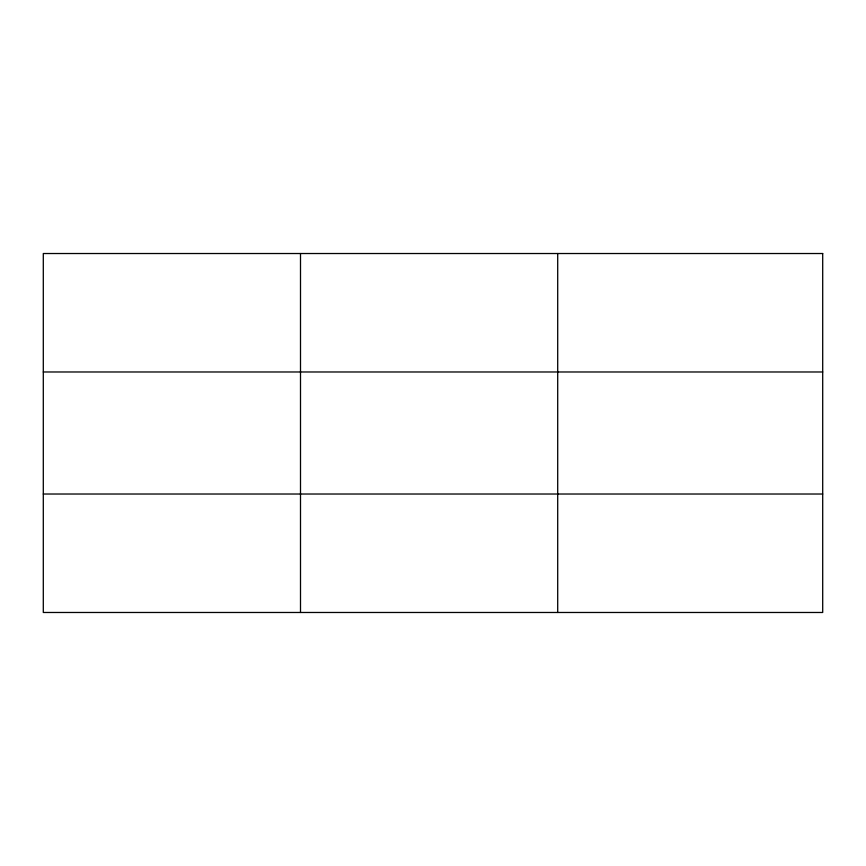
<?xml version="1.0" encoding="UTF-8"?>
<svg xmlns="http://www.w3.org/2000/svg" width="866" height="866" viewBox="0 0 866 866"><rect width="100%" height="100%" fill="white"/><g stroke="black" fill="none" stroke-linecap="round" stroke-linejoin="round"><path stroke-width="1.3" d="M300.502 612.478L300.502 253.522M557.704 612.478L557.704 253.522M43.3 371.979L822.7 371.979M43.3 494.021L822.7 494.021M822.7 253.522L822.7 612.478L43.3 612.478L43.3 253.522L822.7 253.522"/></g></svg>
